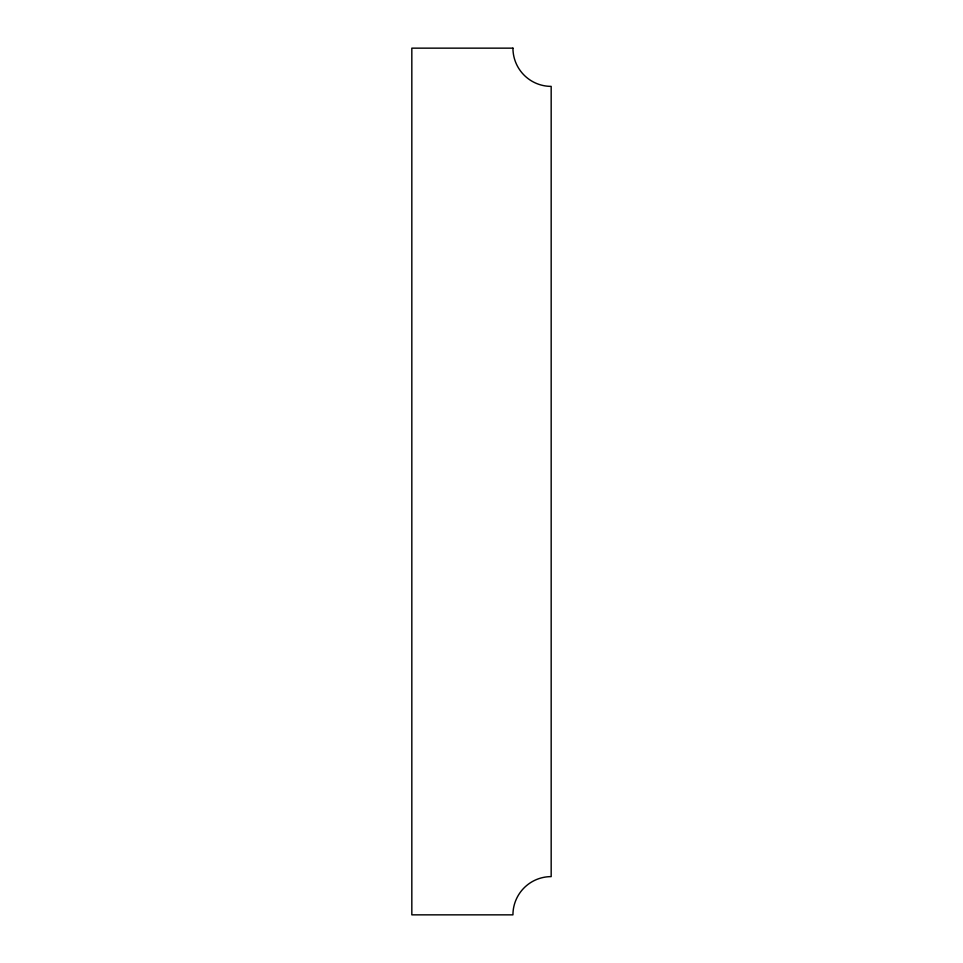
<?xml version="1.0" encoding="UTF-8"?>
<svg xmlns="http://www.w3.org/2000/svg" width="963" height="963" viewBox="0 0 963 963"><rect width="100%" height="100%" fill="white"/><g stroke="black" fill="none" stroke-linecap="round" stroke-linejoin="round"><path stroke-width="1.44" d="M512.942 48.15L411.827 48.15L411.827 914.85L512.942 914.85A38.231 38.231 0 0 1 551.173 876.619L551.173 86.381A38.231 38.231 0 0 1 512.942 48.15"/></g></svg>
